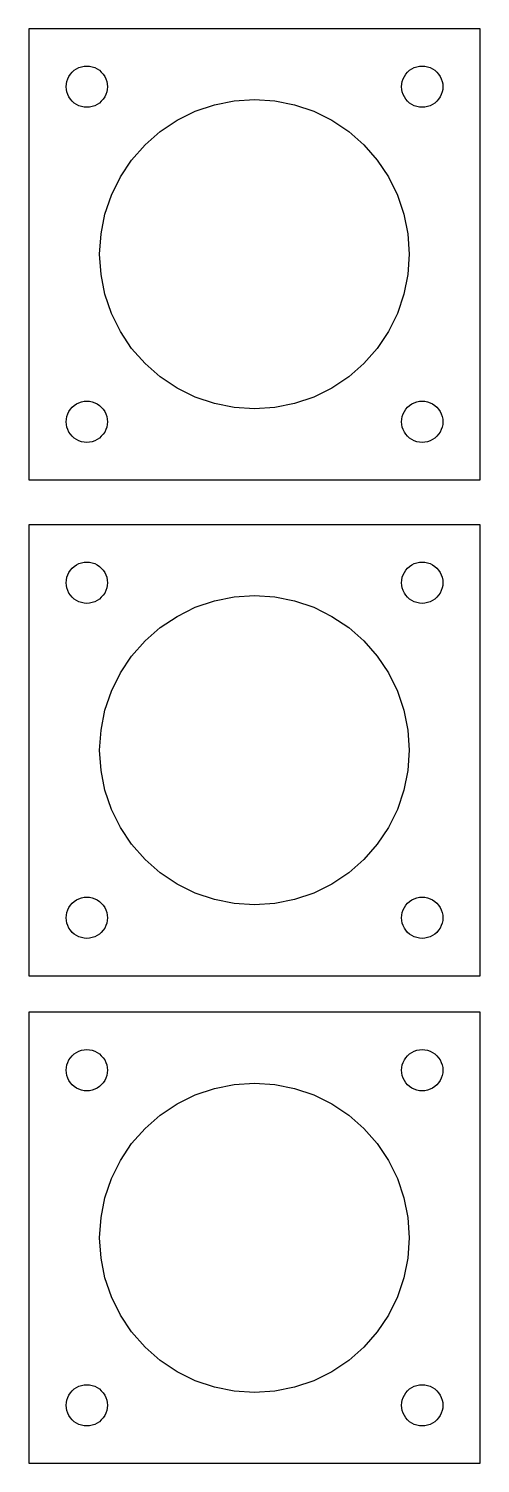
# Model space of a CAD drawing. Extents: x -29 to 6, y 701 to 812.
import ezdxf

# ---------------------------------------------------------------- set-up
doc = ezdxf.new("R2010")
doc.units = 0
doc.header["$MEASUREMENT"] = 0
doc.layers.add('t1', color=5, linetype='Continuous')
doc.layers.add('t2', color=1, linetype='Continuous')

msp = doc.modelspace()

# ---------------------------------------------------------------- linework, layer by layer
at = {"layer": 't1'}
for points in [[(-25.08, 809.01, 0), (-24.88, 809.07, 0), (-24.68, 809.12, 0), (-24.47, 809.13, 0), (-24.26, 809.12, 0), (-24.05, 809.07, 0), (-23.85, 809.01, 0), (-23.67, 808.92, 0), (-23.49, 808.8, 0), (-23.34, 808.66, 0), (-23.2, 808.5, 0), (-23.08, 808.33, 0), (-22.99, 808.14, 0), (-22.92, 807.94, 0), (-22.88, 807.74, 0), (-22.87, 807.53, 0), (-22.88, 807.32, 0), (-22.92, 807.12, 0), (-22.99, 806.92, 0), (-23.08, 806.73, 0), (-23.2, 806.56, 0), (-23.34, 806.4, 0), (-23.49, 806.26, 0), (-23.67, 806.14, 0), (-23.85, 806.05, 0), (-24.05, 805.98, 0), (-24.26, 805.94, 0), (-24.47, 805.93, 0), (-24.68, 805.94, 0), (-24.88, 805.98, 0), (-25.08, 806.05, 0), (-25.27, 806.14, 0), (-25.44, 806.26, 0), (-25.6, 806.4, 0), (-25.74, 806.56, 0), (-25.85, 806.73, 0), (-25.94, 806.92, 0), (-26.01, 807.12, 0), (-26.05, 807.32, 0), (-26.07, 807.53, 0), (-26.05, 807.74, 0), (-26.01, 807.94, 0), (-25.94, 808.14, 0), (-25.85, 808.33, 0), (-25.74, 808.5, 0), (-25.6, 808.66, 0), (-25.44, 808.8, 0), (-25.27, 808.92, 0), (-25.08, 809.01, 0)], [(-0.05, 807.32, 0), (-0.07, 807.53, 0), (-0.05, 807.74, 0), (-0.01, 807.94, 0), (0.06, 808.14, 0), (0.15, 808.33, 0), (0.26, 808.5, 0), (0.4, 808.66, 0), (0.56, 808.8, 0), (0.73, 808.92, 0), (0.92, 809.01, 0), (1.12, 809.07, 0), (1.32, 809.12, 0), (1.53, 809.13, 0), (1.74, 809.12, 0), (1.95, 809.07, 0), (2.15, 809.01, 0), (2.33, 808.92, 0), (2.51, 808.8, 0), (2.66, 808.66, 0), (2.8, 808.5, 0), (2.92, 808.33, 0), (3.01, 808.14, 0), (3.08, 807.94, 0), (3.12, 807.74, 0), (3.13, 807.53, 0), (3.12, 807.32, 0), (3.08, 807.12, 0), (3.01, 806.92, 0), (2.92, 806.73, 0), (2.8, 806.56, 0), (2.66, 806.4, 0), (2.51, 806.26, 0), (2.33, 806.14, 0), (2.15, 806.05, 0), (1.95, 805.98, 0), (1.74, 805.94, 0), (1.53, 805.93, 0), (1.32, 805.94, 0), (1.12, 805.98, 0), (0.92, 806.05, 0), (0.73, 806.14, 0), (0.56, 806.26, 0), (0.4, 806.4, 0), (0.26, 806.56, 0), (0.15, 806.73, 0), (0.06, 806.92, 0), (-0.01, 807.12, 0), (-0.05, 807.32, 0)], [(-23.47, 794.53, 0), (-23.36, 796.1, 0), (-23.06, 797.64, 0), (-22.55, 799.12, 0), (-21.86, 800.53, 0), (-20.99, 801.83, 0), (-19.95, 803.01, 0), (-18.77, 804.05, 0), (-17.47, 804.92, 0), (-16.06, 805.62, 0), (-14.57, 806.12, 0), (-13.03, 806.43, 0), (-11.47, 806.53, 0), (-9.9, 806.43, 0), (-8.36, 806.12, 0), (-6.87, 805.62, 0), (-5.47, 804.92, 0), (-4.16, 804.05, 0), (-2.98, 803.01, 0), (-1.95, 801.83, 0), (-1.07, 800.53, 0), (-0.38, 799.12, 0), (0.12, 797.64, 0), (0.43, 796.1, 0), (0.53, 794.53, 0), (0.43, 792.96, 0), (0.12, 791.42, 0), (-0.38, 789.94, 0), (-1.07, 788.53, 0), (-1.95, 787.22, 0), (-2.98, 786.04, 0), (-4.16, 785.01, 0), (-5.47, 784.14, 0), (-6.87, 783.44, 0), (-8.36, 782.94, 0), (-9.9, 782.63, 0), (-11.47, 782.53, 0), (-13.03, 782.63, 0), (-14.57, 782.94, 0), (-16.06, 783.44, 0), (-17.47, 784.14, 0), (-18.77, 785.01, 0), (-19.95, 786.04, 0), (-20.99, 787.22, 0), (-21.86, 788.53, 0), (-22.55, 789.94, 0), (-23.06, 791.42, 0), (-23.36, 792.96, 0), (-23.47, 794.53, 0)], [(-24.47, 779.93, 0), (-24.68, 779.94, 0), (-24.88, 779.98, 0), (-25.08, 780.05, 0), (-25.27, 780.14, 0), (-25.44, 780.26, 0), (-25.6, 780.4, 0), (-25.74, 780.56, 0), (-25.85, 780.73, 0), (-25.94, 780.92, 0), (-26.01, 781.12, 0), (-26.05, 781.32, 0), (-26.07, 781.53, 0), (-26.05, 781.74, 0), (-26.01, 781.94, 0), (-25.94, 782.14, 0), (-25.85, 782.33, 0), (-25.74, 782.5, 0), (-25.6, 782.66, 0), (-25.44, 782.8, 0), (-25.27, 782.92, 0), (-25.08, 783.01, 0), (-24.88, 783.07, 0), (-24.68, 783.12, 0), (-24.47, 783.13, 0), (-24.26, 783.12, 0), (-24.05, 783.07, 0), (-23.85, 783.01, 0), (-23.67, 782.92, 0), (-23.49, 782.8, 0), (-23.34, 782.66, 0), (-23.2, 782.5, 0), (-23.08, 782.33, 0), (-22.99, 782.14, 0), (-22.92, 781.94, 0), (-22.88, 781.74, 0), (-22.87, 781.53, 0), (-22.88, 781.32, 0), (-22.92, 781.12, 0), (-22.99, 780.92, 0), (-23.08, 780.73, 0), (-23.2, 780.56, 0), (-23.34, 780.4, 0), (-23.49, 780.26, 0), (-23.67, 780.14, 0), (-23.85, 780.05, 0), (-24.05, 779.98, 0), (-24.26, 779.94, 0), (-24.47, 779.93, 0)], [(2.92, 782.33, 0), (3.01, 782.14, 0), (3.08, 781.94, 0), (3.12, 781.74, 0), (3.13, 781.53, 0), (3.12, 781.32, 0), (3.08, 781.12, 0), (3.01, 780.92, 0), (2.92, 780.73, 0), (2.8, 780.56, 0), (2.66, 780.4, 0), (2.51, 780.26, 0), (2.33, 780.14, 0), (2.15, 780.05, 0), (1.95, 779.98, 0), (1.74, 779.94, 0), (1.53, 779.93, 0), (1.32, 779.94, 0), (1.12, 779.98, 0), (0.92, 780.05, 0), (0.73, 780.14, 0), (0.56, 780.26, 0), (0.4, 780.4, 0), (0.26, 780.56, 0), (0.15, 780.73, 0), (0.06, 780.92, 0), (-0.01, 781.12, 0), (-0.05, 781.32, 0), (-0.07, 781.53, 0), (-0.05, 781.74, 0), (-0.01, 781.94, 0), (0.06, 782.14, 0), (0.15, 782.33, 0), (0.26, 782.5, 0), (0.4, 782.66, 0), (0.56, 782.8, 0), (0.73, 782.92, 0), (0.92, 783.01, 0), (1.12, 783.07, 0), (1.32, 783.12, 0), (1.53, 783.13, 0), (1.74, 783.12, 0), (1.95, 783.07, 0), (2.15, 783.01, 0), (2.33, 782.92, 0), (2.51, 782.8, 0), (2.66, 782.66, 0), (2.8, 782.5, 0), (2.92, 782.33, 0)], [(-25.08, 770.52, 0), (-24.88, 770.59, 0), (-24.68, 770.63, 0), (-24.47, 770.64, 0), (-24.26, 770.63, 0), (-24.05, 770.59, 0), (-23.85, 770.52, 0), (-23.67, 770.43, 0), (-23.49, 770.31, 0), (-23.34, 770.17, 0), (-23.2, 770.02, 0), (-23.08, 769.84, 0), (-22.99, 769.65, 0), (-22.92, 769.46, 0), (-22.88, 769.25, 0), (-22.87, 769.04, 0), (-22.88, 768.83, 0), (-22.92, 768.63, 0), (-22.99, 768.43, 0), (-23.08, 768.24, 0), (-23.2, 768.07, 0), (-23.34, 767.91, 0), (-23.49, 767.77, 0), (-23.67, 767.66, 0), (-23.85, 767.56, 0), (-24.05, 767.5, 0), (-24.26, 767.45, 0), (-24.47, 767.44, 0), (-24.68, 767.45, 0), (-24.88, 767.5, 0), (-25.08, 767.56, 0), (-25.27, 767.66, 0), (-25.44, 767.77, 0), (-25.6, 767.91, 0), (-25.74, 768.07, 0), (-25.85, 768.24, 0), (-25.94, 768.43, 0), (-26.01, 768.63, 0), (-26.05, 768.83, 0), (-26.07, 769.04, 0), (-26.05, 769.25, 0), (-26.01, 769.46, 0), (-25.94, 769.65, 0), (-25.85, 769.84, 0), (-25.74, 770.02, 0), (-25.6, 770.17, 0), (-25.44, 770.31, 0), (-25.27, 770.43, 0), (-25.08, 770.52, 0)], [(-0.05, 768.83, 0), (-0.07, 769.04, 0), (-0.05, 769.25, 0), (-0.01, 769.46, 0), (0.06, 769.65, 0), (0.15, 769.84, 0), (0.26, 770.02, 0), (0.4, 770.17, 0), (0.56, 770.31, 0), (0.73, 770.43, 0), (0.92, 770.52, 0), (1.12, 770.59, 0), (1.32, 770.63, 0), (1.53, 770.64, 0), (1.74, 770.63, 0), (1.95, 770.59, 0), (2.15, 770.52, 0), (2.33, 770.43, 0), (2.51, 770.31, 0), (2.66, 770.17, 0), (2.8, 770.02, 0), (2.92, 769.84, 0), (3.01, 769.65, 0), (3.08, 769.46, 0), (3.12, 769.25, 0), (3.13, 769.04, 0), (3.12, 768.83, 0), (3.08, 768.63, 0), (3.01, 768.43, 0), (2.92, 768.24, 0), (2.8, 768.07, 0), (2.66, 767.91, 0), (2.51, 767.77, 0), (2.33, 767.66, 0), (2.15, 767.56, 0), (1.95, 767.5, 0), (1.74, 767.45, 0), (1.53, 767.44, 0), (1.32, 767.45, 0), (1.12, 767.5, 0), (0.92, 767.56, 0), (0.73, 767.66, 0), (0.56, 767.77, 0), (0.4, 767.91, 0), (0.26, 768.07, 0), (0.15, 768.24, 0), (0.06, 768.43, 0), (-0.01, 768.63, 0), (-0.05, 768.83, 0)], [(-23.47, 756.04, 0), (-23.36, 757.61, 0), (-23.06, 759.15, 0), (-22.55, 760.63, 0), (-21.86, 762.04, 0), (-20.99, 763.35, 0), (-19.95, 764.53, 0), (-18.77, 765.56, 0), (-17.47, 766.43, 0), (-16.06, 767.13, 0), (-14.57, 767.63, 0), (-13.03, 767.94, 0), (-11.47, 768.04, 0), (-9.9, 767.94, 0), (-8.36, 767.63, 0), (-6.87, 767.13, 0), (-5.47, 766.43, 0), (-4.16, 765.56, 0), (-2.98, 764.53, 0), (-1.95, 763.35, 0), (-1.07, 762.04, 0), (-0.38, 760.63, 0), (0.12, 759.15, 0), (0.43, 757.61, 0), (0.53, 756.04, 0), (0.43, 754.47, 0), (0.12, 752.94, 0), (-0.38, 751.45, 0), (-1.07, 750.04, 0), (-1.95, 748.74, 0), (-2.98, 747.56, 0), (-4.16, 746.52, 0), (-5.47, 745.65, 0), (-6.87, 744.95, 0), (-8.36, 744.45, 0), (-9.9, 744.14, 0), (-11.47, 744.04, 0), (-13.03, 744.14, 0), (-14.57, 744.45, 0), (-16.06, 744.95, 0), (-17.47, 745.65, 0), (-18.77, 746.52, 0), (-19.95, 747.56, 0), (-20.99, 748.74, 0), (-21.86, 750.04, 0), (-22.55, 751.45, 0), (-23.06, 752.94, 0), (-23.36, 754.47, 0), (-23.47, 756.04, 0)], [(-24.47, 741.44, 0), (-24.68, 741.45, 0), (-24.88, 741.5, 0), (-25.08, 741.56, 0), (-25.27, 741.66, 0), (-25.44, 741.77, 0), (-25.6, 741.91, 0), (-25.74, 742.07, 0), (-25.85, 742.24, 0), (-25.94, 742.43, 0), (-26.01, 742.63, 0), (-26.05, 742.83, 0), (-26.07, 743.04, 0), (-26.05, 743.25, 0), (-26.01, 743.46, 0), (-25.94, 743.65, 0), (-25.85, 743.84, 0), (-25.74, 744.02, 0), (-25.6, 744.17, 0), (-25.44, 744.31, 0), (-25.27, 744.43, 0), (-25.08, 744.52, 0), (-24.88, 744.59, 0), (-24.68, 744.63, 0), (-24.47, 744.64, 0), (-24.26, 744.63, 0), (-24.05, 744.59, 0), (-23.85, 744.52, 0), (-23.67, 744.43, 0), (-23.49, 744.31, 0), (-23.34, 744.17, 0), (-23.2, 744.02, 0), (-23.08, 743.84, 0), (-22.99, 743.65, 0), (-22.92, 743.46, 0), (-22.88, 743.25, 0), (-22.87, 743.04, 0), (-22.88, 742.83, 0), (-22.92, 742.63, 0), (-22.99, 742.43, 0), (-23.08, 742.24, 0), (-23.2, 742.07, 0), (-23.34, 741.91, 0), (-23.49, 741.77, 0), (-23.67, 741.66, 0), (-23.85, 741.56, 0), (-24.05, 741.5, 0), (-24.26, 741.45, 0), (-24.47, 741.44, 0)], [(2.92, 743.84, 0), (3.01, 743.65, 0), (3.08, 743.46, 0), (3.12, 743.25, 0), (3.13, 743.04, 0), (3.12, 742.83, 0), (3.08, 742.63, 0), (3.01, 742.43, 0), (2.92, 742.24, 0), (2.8, 742.07, 0), (2.66, 741.91, 0), (2.51, 741.77, 0), (2.33, 741.66, 0), (2.15, 741.56, 0), (1.95, 741.5, 0), (1.74, 741.45, 0), (1.53, 741.44, 0), (1.32, 741.45, 0), (1.12, 741.5, 0), (0.92, 741.56, 0), (0.73, 741.66, 0), (0.56, 741.77, 0), (0.4, 741.91, 0), (0.26, 742.07, 0), (0.15, 742.24, 0), (0.06, 742.43, 0), (-0.01, 742.63, 0), (-0.05, 742.83, 0), (-0.07, 743.04, 0), (-0.05, 743.25, 0), (-0.01, 743.46, 0), (0.06, 743.65, 0), (0.15, 743.84, 0), (0.26, 744.02, 0), (0.4, 744.17, 0), (0.56, 744.31, 0), (0.73, 744.43, 0), (0.92, 744.52, 0), (1.12, 744.59, 0), (1.32, 744.63, 0), (1.53, 744.64, 0), (1.74, 744.63, 0), (1.95, 744.59, 0), (2.15, 744.52, 0), (2.33, 744.43, 0), (2.51, 744.31, 0), (2.66, 744.17, 0), (2.8, 744.02, 0), (2.92, 743.84, 0)], [(-25.08, 732.69, 0), (-24.88, 732.76, 0), (-24.68, 732.8, 0), (-24.47, 732.81, 0), (-24.26, 732.8, 0), (-24.05, 732.76, 0), (-23.85, 732.69, 0), (-23.67, 732.6, 0), (-23.49, 732.48, 0), (-23.34, 732.34, 0), (-23.2, 732.18, 0), (-23.08, 732.01, 0), (-22.99, 731.82, 0), (-22.92, 731.62, 0), (-22.88, 731.42, 0), (-22.87, 731.21, 0), (-22.88, 731, 0), (-22.92, 730.8, 0), (-22.99, 730.6, 0), (-23.08, 730.41, 0), (-23.2, 730.24, 0), (-23.34, 730.08, 0), (-23.49, 729.94, 0), (-23.67, 729.83, 0), (-23.85, 729.73, 0), (-24.05, 729.67, 0), (-24.26, 729.62, 0), (-24.47, 729.61, 0), (-24.68, 729.62, 0), (-24.88, 729.67, 0), (-25.08, 729.73, 0), (-25.27, 729.83, 0), (-25.44, 729.94, 0), (-25.6, 730.08, 0), (-25.74, 730.24, 0), (-25.85, 730.41, 0), (-25.94, 730.6, 0), (-26.01, 730.8, 0), (-26.05, 731, 0), (-26.07, 731.21, 0), (-26.05, 731.42, 0), (-26.01, 731.62, 0), (-25.94, 731.82, 0), (-25.85, 732.01, 0), (-25.74, 732.18, 0), (-25.6, 732.34, 0), (-25.44, 732.48, 0), (-25.27, 732.6, 0), (-25.08, 732.69, 0)], [(-0.05, 731, 0), (-0.07, 731.21, 0), (-0.05, 731.42, 0), (-0.01, 731.62, 0), (0.06, 731.82, 0), (0.15, 732.01, 0), (0.26, 732.18, 0), (0.4, 732.34, 0), (0.56, 732.48, 0), (0.73, 732.6, 0), (0.92, 732.69, 0), (1.12, 732.76, 0), (1.32, 732.8, 0), (1.53, 732.81, 0), (1.74, 732.8, 0), (1.95, 732.76, 0), (2.15, 732.69, 0), (2.33, 732.6, 0), (2.51, 732.48, 0), (2.66, 732.34, 0), (2.8, 732.18, 0), (2.92, 732.01, 0), (3.01, 731.82, 0), (3.08, 731.62, 0), (3.12, 731.42, 0), (3.13, 731.21, 0), (3.12, 731, 0), (3.08, 730.8, 0), (3.01, 730.6, 0), (2.92, 730.41, 0), (2.8, 730.24, 0), (2.66, 730.08, 0), (2.51, 729.94, 0), (2.33, 729.83, 0), (2.15, 729.73, 0), (1.95, 729.67, 0), (1.74, 729.62, 0), (1.53, 729.61, 0), (1.32, 729.62, 0), (1.12, 729.67, 0), (0.92, 729.73, 0), (0.73, 729.83, 0), (0.56, 729.94, 0), (0.4, 730.08, 0), (0.26, 730.24, 0), (0.15, 730.41, 0), (0.06, 730.6, 0), (-0.01, 730.8, 0), (-0.05, 731, 0)], [(-23.47, 718.21, 0), (-23.36, 719.78, 0), (-23.06, 721.32, 0), (-22.55, 722.8, 0), (-21.86, 724.21, 0), (-20.99, 725.52, 0), (-19.95, 726.7, 0), (-18.77, 727.73, 0), (-17.47, 728.6, 0), (-16.06, 729.3, 0), (-14.57, 729.8, 0), (-13.03, 730.11, 0), (-11.47, 730.21, 0), (-9.9, 730.11, 0), (-8.36, 729.8, 0), (-6.87, 729.3, 0), (-5.47, 728.6, 0), (-4.16, 727.73, 0), (-2.98, 726.7, 0), (-1.95, 725.52, 0), (-1.07, 724.21, 0), (-0.38, 722.8, 0), (0.12, 721.32, 0), (0.43, 719.78, 0), (0.53, 718.21, 0), (0.43, 716.64, 0), (0.12, 715.1, 0), (-0.38, 713.62, 0), (-1.07, 712.21, 0), (-1.95, 710.91, 0), (-2.98, 709.73, 0), (-4.16, 708.69, 0), (-5.47, 707.82, 0), (-6.87, 707.12, 0), (-8.36, 706.62, 0), (-9.9, 706.31, 0), (-11.47, 706.21, 0), (-13.03, 706.31, 0), (-14.57, 706.62, 0), (-16.06, 707.12, 0), (-17.47, 707.82, 0), (-18.77, 708.69, 0), (-19.95, 709.73, 0), (-20.99, 710.91, 0), (-21.86, 712.21, 0), (-22.55, 713.62, 0), (-23.06, 715.1, 0), (-23.36, 716.64, 0), (-23.47, 718.21, 0)], [(-24.47, 703.61, 0), (-24.68, 703.62, 0), (-24.88, 703.67, 0), (-25.08, 703.73, 0), (-25.27, 703.83, 0), (-25.44, 703.94, 0), (-25.6, 704.08, 0), (-25.74, 704.24, 0), (-25.85, 704.41, 0), (-25.94, 704.6, 0), (-26.01, 704.8, 0), (-26.05, 705, 0), (-26.07, 705.21, 0), (-26.05, 705.42, 0), (-26.01, 705.62, 0), (-25.94, 705.82, 0), (-25.85, 706.01, 0), (-25.74, 706.18, 0), (-25.6, 706.34, 0), (-25.44, 706.48, 0), (-25.27, 706.6, 0), (-25.08, 706.69, 0), (-24.88, 706.76, 0), (-24.68, 706.8, 0), (-24.47, 706.81, 0), (-24.26, 706.8, 0), (-24.05, 706.76, 0), (-23.85, 706.69, 0), (-23.67, 706.6, 0), (-23.49, 706.48, 0), (-23.34, 706.34, 0), (-23.2, 706.18, 0), (-23.08, 706.01, 0), (-22.99, 705.82, 0), (-22.92, 705.62, 0), (-22.88, 705.42, 0), (-22.87, 705.21, 0), (-22.88, 705, 0), (-22.92, 704.8, 0), (-22.99, 704.6, 0), (-23.08, 704.41, 0), (-23.2, 704.24, 0), (-23.34, 704.08, 0), (-23.49, 703.94, 0), (-23.67, 703.83, 0), (-23.85, 703.73, 0), (-24.05, 703.67, 0), (-24.26, 703.62, 0), (-24.47, 703.61, 0)], [(2.92, 706.01, 0), (3.01, 705.82, 0), (3.08, 705.62, 0), (3.12, 705.42, 0), (3.13, 705.21, 0), (3.12, 705, 0), (3.08, 704.8, 0), (3.01, 704.6, 0), (2.92, 704.41, 0), (2.8, 704.24, 0), (2.66, 704.08, 0), (2.51, 703.94, 0), (2.33, 703.83, 0), (2.15, 703.73, 0), (1.95, 703.67, 0), (1.74, 703.62, 0), (1.53, 703.61, 0), (1.32, 703.62, 0), (1.12, 703.67, 0), (0.92, 703.73, 0), (0.73, 703.83, 0), (0.56, 703.94, 0), (0.4, 704.08, 0), (0.26, 704.24, 0), (0.15, 704.41, 0), (0.06, 704.6, 0), (-0.01, 704.8, 0), (-0.05, 705, 0), (-0.07, 705.21, 0), (-0.05, 705.42, 0), (-0.01, 705.62, 0), (0.06, 705.82, 0), (0.15, 706.01, 0), (0.26, 706.18, 0), (0.4, 706.34, 0), (0.56, 706.48, 0), (0.73, 706.6, 0), (0.92, 706.69, 0), (1.12, 706.76, 0), (1.32, 706.8, 0), (1.53, 706.81, 0), (1.74, 706.8, 0), (1.95, 706.76, 0), (2.15, 706.69, 0), (2.33, 706.6, 0), (2.51, 706.48, 0), (2.66, 706.34, 0), (2.8, 706.18, 0), (2.92, 706.01, 0)]]:
    msp.add_polyline3d(points, dxfattribs=at)
at = {"layer": 't2'}
for points in [[(-28.97, 812.03, 0), (-28.97, 777.03, 0), (6.03, 777.03, 0), (6.03, 812.03, 0), (-28.97, 812.03, 0)], [(-28.97, 773.54, 0), (-28.97, 738.54, 0), (6.03, 738.54, 0), (6.03, 773.54, 0), (-28.97, 773.54, 0)], [(-28.97, 735.71, 0), (-28.97, 700.71, 0), (6.03, 700.71, 0), (6.03, 735.71, 0), (-28.97, 735.71, 0)]]:
    msp.add_polyline3d(points, dxfattribs=at)

doc.saveas('drawing.dxf')
